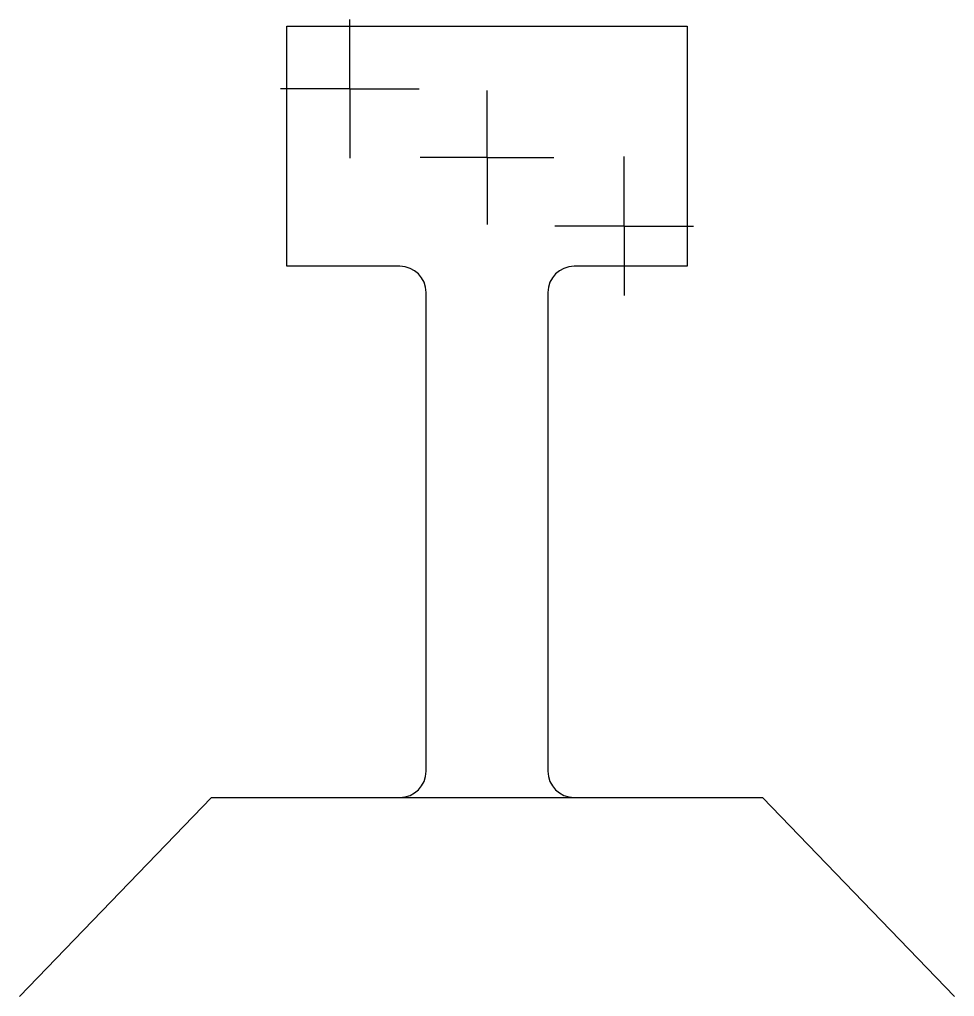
# Model space of a CAD drawing. Extents: x 3.95 to 7.29, y 4.36 to 5.35.
# Drawn here: x 6.643 to 7.18, y 4.787 to 5.348 of the extents above; entities that cross this region are included whole.
import ezdxf

# ---------------------------------------------------------------- set-up
doc = ezdxf.new("R2010")
doc.units = 0
doc.header["$MEASUREMENT"] = 0
doc.layers.get('0').update_dxf_attribs({"linetype": 'CONTINUOUS'})

# ---------------------------------------------------------------- blocks, each defined once
blk = doc.blocks.new('SW_CENTERMARKSYMBOL_4')
at = {"color": 0, "linetype": 'CONTINUOUS'}
for p, q in [((0, 0.03), (0, 0.03845)), ((0, 0), (0, 0.03)), ((-0.03, 0), (-0.03845, 0)), ((0, 0), (-0.03, 0)), ((0, 0), (0, -0.03)), ((0, 0), (0.03, 0)), ((0.03, 0), (0.03845, 0)), ((0, -0.03), (0, -0.03845))]:
    blk.add_line(p, q, dxfattribs=at)
blk = doc.blocks.new('SW_CENTERMARKSYMBOL_5')
at = {"color": 0, "linetype": 'CONTINUOUS'}
for p, q in [((0, 0.03), (0, 0.03984)), ((0, 0), (0, 0.03)), ((-0.03, 0), (-0.03984, 0)), ((0, 0), (-0.03, 0)), ((0, 0), (0, -0.03)), ((0, 0), (0.03, 0)), ((0.03, 0), (0.03984, 0)), ((0, -0.03), (0, -0.03984))]:
    blk.add_line(p, q, dxfattribs=at)
blk = doc.blocks.new('SW_CENTERMARKSYMBOL_6')
at = {"color": 0, "linetype": 'CONTINUOUS'}
for p, q in [((0, 0.03), (0, 0.03984)), ((0, 0), (0, 0.03)), ((-0.03, 0), (-0.03984, 0)), ((0, 0), (-0.03, 0)), ((0, 0), (0, -0.03)), ((0, 0), (0.03, 0)), ((0.03, 0), (0.03984, 0)), ((0, -0.03), (0, -0.03984))]:
    blk.add_line(p, q, dxfattribs=at)

msp = doc.modelspace()

# ---------------------------------------------------------------- linework, layer by layer
at = {"color": 7, "linetype": 'CONTINUOUS'}
for p, q in [((6.79619, 5.20631), (6.79619, 5.34431)), ((6.79619, 5.34431), (7.02619, 5.34431)), ((7.02619, 5.34431), (7.02619, 5.20631)), ((6.86119, 5.20631), (6.79619, 5.20631)), ((7.02619, 5.20631), (6.96119, 5.20631)), ((6.87619, 4.91631), (6.87619, 5.19131)), ((6.94619, 5.19131), (6.94619, 4.91631)), ((6.64261, 4.78701), (6.75299, 4.90131)), ((6.75299, 4.90131), (7.06938, 4.90131)), ((7.06938, 4.90131), (7.17976, 4.78701))]:
    msp.add_line(p, q, dxfattribs=at)
for centre, start, end in [((6.86119, 5.19131), 0, 90), ((6.96119, 5.19131), 90, 180), ((6.86119, 4.91631), 270, 0), ((6.96119, 4.91631), 180, 270)]:
    msp.add_arc(centre, 0.015, start, end, dxfattribs=at)

# ---------------------------------------------------------------- block references
for name, p in [('SW_CENTERMARKSYMBOL_6', (6.83245, 5.30818)), ('SW_CENTERMARKSYMBOL_4', (6.91119, 5.26881)), ('SW_CENTERMARKSYMBOL_5', (6.98993, 5.22944))]:
    msp.add_blockref(name, p, dxfattribs=at)

doc.saveas('drawing.dxf')
